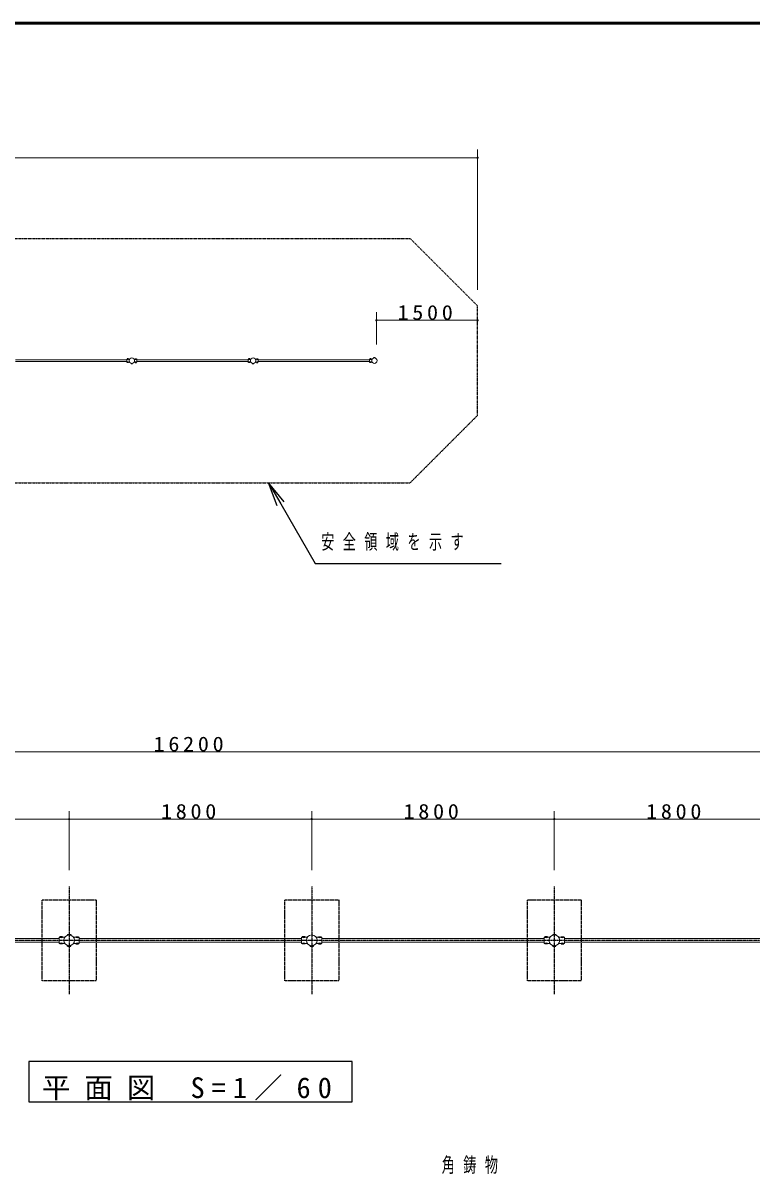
# Model space of a CAD drawing. Units: millimetres at full size, with parts at other scales. Extents: x -23589 to 138, y -1188 to 16020.
# Drawn here: x -14153 to -8744, y 7474 to 16020 of the extents above; entities that cross this region are included whole.
import ezdxf

# ---------------------------------------------------------------- set-up
doc = ezdxf.new("R2010")
doc.units = ezdxf.units.MM
for name, pattern in [('USER2', [6, 3, -1, 1, -1]), ('USER3', [8, 3, -1, 1, -1, 1, -1]), ('USER4', [8, 5, -3])]:
    doc.linetypes.add(name, pattern=pattern)
for name, color, linetype, lineweight in [('A3図枠', 7, 'Continuous', 25), ('線', 7, 'Continuous', 13), ('補助', 2, 'Continuous', 25)]:
    doc.layers.add(name, color=color, linetype=linetype, lineweight=lineweight)
doc.styles.add('ＭＳ ゴシック', font='')
doc.styles.get('ＭＳ ゴシック').set_extended_font_data('MS Gothic')

# ---------------------------------------------------------------- blocks, each defined once
blk = doc.blocks.new('dimension_origin')
at = {"color": 0, "linetype": 'Continuous', "lineweight": -2}
blk.add_circle((0, 0), 1.25, dxfattribs=at)

msp = doc.modelspace()

# ---------------------------------------------------------------- linework, layer by layer
at = {"layer": 'A3図枠', "lineweight": 50}
msp.add_line((0, 16020), (-23100, 16020), dxfattribs=at)
at = {"layer": '線', "color": 2, "linetype": 'USER3', "lineweight": 25}
for p, q in [((-19910.76, 14420), (-11280.51, 14420)), ((-11280.51, 14420), (-10780.51, 13920)), ((-10780.51, 13106), (-10780.51, 13920)), ((-10780.51, 13106), (-11280.51, 12606)), ((-19910.76, 12606), (-11280.51, 12606))]:
    msp.add_line(p, q, dxfattribs=at)
at = {"layer": '線'}
for p, q in [((-14208.135, 13520), (-13383.135, 13520)), ((-14208.135, 13506), (-13383.135, 13506)), ((-13380.635, 13524.5), (-13383.135, 13524.5)), ((-13383.135, 13501.5), (-13383.135, 13524.5)), ((-13361.998, 13524.5), (-13370.635, 13524.5)), ((-13329.271, 13524.5), (-13320.635, 13524.5)), ((-13310.635, 13524.5), (-13308.135, 13524.5)), ((-13308.135, 13501.5), (-13308.135, 13524.5)), ((-13308.135, 13520), (-12483.135, 13520)), ((-13308.135, 13506), (-12483.135, 13506)), ((-12480.635, 13524.5), (-12483.135, 13524.5)), ((-12483.135, 13501.5), (-12483.135, 13524.5)), ((-12461.998, 13524.5), (-12470.635, 13524.5)), ((-12429.271, 13524.5), (-12420.635, 13524.5)), ((-12410.635, 13524.5), (-12408.135, 13524.5)), ((-12408.135, 13501.5), (-12408.135, 13524.5)), ((-12408.135, 13520), (-11583.135, 13520)), ((-12408.135, 13506), (-11583.135, 13506)), ((-11580.635, 13524.5), (-11583.135, 13524.5)), ((-11583.135, 13501.5), (-11583.135, 13524.5)), ((-11561.998, 13524.5), (-11570.635, 13524.5)), ((-13380.635, 13501.5), (-13383.135, 13501.5)), ((-13361.998, 13501.5), (-13370.635, 13501.5)), ((-13329.271, 13501.5), (-13320.635, 13501.5)), ((-13310.635, 13501.5), (-13308.135, 13501.5)), ((-12480.635, 13501.5), (-12483.135, 13501.5)), ((-12461.998, 13501.5), (-12470.635, 13501.5)), ((-12429.271, 13501.5), (-12420.635, 13501.5)), ((-12410.635, 13501.5), (-12408.135, 13501.5)), ((-11580.635, 13501.5), (-11583.135, 13501.5)), ((-11561.998, 13501.5), (-11570.635, 13501.5)), ((-13880.76, 9231.905), (-13885.76, 9231.905)), ((-13885.76, 9185.905), (-13885.76, 9231.905)), ((-13843.486, 9231.905), (-13860.76, 9231.905)), ((-13778.033, 9231.905), (-13760.76, 9231.905)), ((-13740.76, 9231.905), (-13735.76, 9231.905)), ((-13735.76, 9185.905), (-13735.76, 9231.905)), ((-12080.76, 9231.905), (-12085.76, 9231.905)), ((-12085.76, 9185.905), (-12085.76, 9231.905)), ((-12043.486, 9231.905), (-12060.76, 9231.905)), ((-11978.033, 9231.905), (-11960.76, 9231.905)), ((-11940.76, 9231.905), (-11935.76, 9231.905)), ((-11935.76, 9185.905), (-11935.76, 9231.905)), ((-10280.76, 9231.905), (-10285.76, 9231.905)), ((-10285.76, 9185.905), (-10285.76, 9231.905)), ((-10243.486, 9231.905), (-10260.76, 9231.905)), ((-10178.033, 9231.905), (-10160.76, 9231.905)), ((-10140.76, 9231.905), (-10135.76, 9231.905)), ((-10135.76, 9185.905), (-10135.76, 9231.905)), ((-15535.76, 9222.905), (-13885.76, 9222.905)), ((-15535.76, 9194.905), (-13885.76, 9194.905)), ((-13880.76, 9185.905), (-13885.76, 9185.905)), ((-13843.486, 9185.905), (-13860.76, 9185.905)), ((-13778.033, 9185.905), (-13760.76, 9185.905)), ((-13740.76, 9185.905), (-13735.76, 9185.905)), ((-13735.76, 9222.905), (-12085.76, 9222.905)), ((-13735.76, 9194.905), (-12085.76, 9194.905)), ((-12080.76, 9185.905), (-12085.76, 9185.905)), ((-12043.486, 9185.905), (-12060.76, 9185.905)), ((-11978.033, 9185.905), (-11960.76, 9185.905)), ((-11940.76, 9185.905), (-11935.76, 9185.905)), ((-11935.76, 9222.905), (-10285.76, 9222.905)), ((-11935.76, 9194.905), (-10285.76, 9194.905)), ((-10280.76, 9185.905), (-10285.76, 9185.905)), ((-10243.486, 9185.905), (-10260.76, 9185.905)), ((-10178.033, 9185.905), (-10160.76, 9185.905)), ((-10140.76, 9185.905), (-10135.76, 9185.905)), ((-10135.76, 9222.905), (-8485.76, 9222.905)), ((-10135.76, 9194.905), (-8485.76, 9194.905))]:
    msp.add_line(p, q, dxfattribs=at)
at = {"layer": '線', "color": 2, "lineweight": 25}
for p, q in [((-13380.635, 13526), (-13380.635, 13524.5)), ((-13370.635, 13526), (-13380.635, 13526)), ((-13370.635, 13526), (-13370.635, 13524.5)), ((-13320.635, 13526), (-13320.635, 13524.5)), ((-13320.635, 13526), (-13310.635, 13526)), ((-13310.635, 13526), (-13310.635, 13524.5)), ((-12480.635, 13526), (-12480.635, 13524.5)), ((-12470.635, 13526), (-12480.635, 13526)), ((-12470.635, 13526), (-12470.635, 13524.5)), ((-12420.635, 13526), (-12420.635, 13524.5)), ((-12420.635, 13526), (-12410.635, 13526)), ((-12410.635, 13526), (-12410.635, 13524.5)), ((-11580.635, 13526), (-11580.635, 13524.5)), ((-11570.635, 13526), (-11580.635, 13526)), ((-11570.635, 13526), (-11570.635, 13524.5)), ((-11539.64, 13534.5), (-11551.63, 13534.5)), ((-11551.63, 13534.5), (-11551.63, 13532.08)), ((-11539.64, 13534.5), (-11539.64, 13532.08)), ((-13380.635, 13500), (-13380.635, 13501.5)), ((-13370.635, 13500), (-13380.635, 13500)), ((-13370.635, 13500), (-13370.635, 13501.5)), ((-13351.63, 13491.5), (-13351.63, 13493.92)), ((-13351.63, 13491.5), (-13339.64, 13491.5)), ((-13339.64, 13491.5), (-13339.64, 13493.92)), ((-13320.635, 13500), (-13320.635, 13501.5)), ((-13320.635, 13500), (-13310.635, 13500)), ((-13310.635, 13500), (-13310.635, 13501.5)), ((-12480.635, 13500), (-12480.635, 13501.5)), ((-12470.635, 13500), (-12480.635, 13500)), ((-12470.635, 13500), (-12470.635, 13501.5)), ((-12451.63, 13491.5), (-12451.63, 13493.92)), ((-12451.63, 13491.5), (-12439.64, 13491.5)), ((-12439.64, 13491.5), (-12439.64, 13493.92)), ((-12420.635, 13500), (-12420.635, 13501.5)), ((-12420.635, 13500), (-12410.635, 13500)), ((-12410.635, 13500), (-12410.635, 13501.5)), ((-11580.635, 13500), (-11580.635, 13501.5)), ((-11570.635, 13500), (-11580.635, 13500)), ((-11570.635, 13500), (-11570.635, 13501.5)), ((-13880.76, 9234.905), (-13880.76, 9231.905)), ((-13860.76, 9234.905), (-13880.76, 9234.905)), ((-13860.76, 9234.905), (-13860.76, 9231.905)), ((-13822.75, 9251.905), (-13798.77, 9251.905)), ((-13822.75, 9251.905), (-13822.75, 9247.066)), ((-13798.77, 9251.905), (-13798.77, 9247.066)), ((-13760.76, 9234.905), (-13760.76, 9231.905)), ((-13760.76, 9234.905), (-13740.76, 9234.905)), ((-13740.76, 9234.905), (-13740.76, 9231.905)), ((-12080.76, 9234.905), (-12080.76, 9231.905)), ((-12060.76, 9234.905), (-12080.76, 9234.905)), ((-12060.76, 9234.905), (-12060.76, 9231.905)), ((-11960.76, 9234.905), (-11960.76, 9231.905)), ((-11960.76, 9234.905), (-11940.76, 9234.905)), ((-11940.76, 9234.905), (-11940.76, 9231.905)), ((-10280.76, 9234.905), (-10280.76, 9231.905)), ((-10260.76, 9234.905), (-10280.76, 9234.905)), ((-10260.76, 9234.905), (-10260.76, 9231.905)), ((-10222.75, 9251.905), (-10198.77, 9251.905)), ((-10222.75, 9251.905), (-10222.75, 9247.066)), ((-10198.77, 9251.905), (-10198.77, 9247.066)), ((-10160.76, 9234.905), (-10160.76, 9231.905)), ((-10160.76, 9234.905), (-10140.76, 9234.905)), ((-10140.76, 9234.905), (-10140.76, 9231.905)), ((-13880.76, 9182.905), (-13880.76, 9185.905)), ((-13860.76, 9182.905), (-13880.76, 9182.905)), ((-13860.76, 9182.905), (-13860.76, 9185.905)), ((-13822.75, 9165.905), (-13822.75, 9170.744)), ((-13822.75, 9165.905), (-13798.77, 9165.905)), ((-13798.77, 9165.905), (-13798.77, 9170.744)), ((-13760.76, 9182.905), (-13760.76, 9185.905)), ((-13760.76, 9182.905), (-13740.76, 9182.905)), ((-13740.76, 9182.905), (-13740.76, 9185.905)), ((-12080.76, 9182.905), (-12080.76, 9185.905)), ((-12060.76, 9182.905), (-12080.76, 9182.905)), ((-12060.76, 9182.905), (-12060.76, 9185.905)), ((-12022.75, 9165.905), (-12022.75, 9170.744)), ((-12022.75, 9165.905), (-11998.77, 9165.905)), ((-11998.77, 9165.905), (-11998.77, 9170.744)), ((-11960.76, 9182.905), (-11960.76, 9185.905)), ((-11960.76, 9182.905), (-11940.76, 9182.905)), ((-11940.76, 9182.905), (-11940.76, 9185.905)), ((-10280.76, 9182.905), (-10280.76, 9185.905)), ((-10260.76, 9182.905), (-10280.76, 9182.905)), ((-10260.76, 9182.905), (-10260.76, 9185.905)), ((-10222.75, 9165.905), (-10222.75, 9170.744)), ((-10222.75, 9165.905), (-10198.77, 9165.905)), ((-10198.77, 9165.905), (-10198.77, 9170.744)), ((-10160.76, 9182.905), (-10160.76, 9185.905)), ((-10160.76, 9182.905), (-10140.76, 9182.905)), ((-10140.76, 9182.905), (-10140.76, 9185.905))]:
    msp.add_line(p, q, dxfattribs=at)
at = {"layer": '線', "color": 20, "linetype": 'USER2', "lineweight": 25}
for p, q in [((-13810.76, 9608.905), (-13810.76, 8808.905)), ((-12010.76, 9608.905), (-12010.76, 8808.905)), ((-10210.76, 9608.905), (-10210.76, 8808.905)), ((-21310.76, 9208.905), (-4510.76, 9208.905))]:
    msp.add_line(p, q, dxfattribs=at)
at = {"layer": '線', "color": 4, "linetype": 'USER4', "lineweight": 25}
for points in [[(-14010.76, 9508.905), (-13610.76, 9508.905), (-13610.76, 8908.905), (-14010.76, 8908.905)], [(-12210.76, 9508.905), (-11810.76, 9508.905), (-11810.76, 8908.905), (-12210.76, 8908.905)], [(-10410.76, 9508.905), (-10010.76, 9508.905), (-10010.76, 8908.905), (-10410.76, 8908.905)]]:
    msp.add_lwpolyline(points, close=True, dxfattribs=at)
at = {"layer": '線'}
for centre, radius in [((-13345.635, 13513), 20), ((-12445.635, 13513), 20), ((-11545.635, 13513), 20), ((-13810.76, 9208.905), 40), ((-12010.76, 9208.905), 40), ((-10210.76, 9208.905), 40)]:
    msp.add_circle(centre, radius, dxfattribs=at)
at = {"layer": '線', "color": 2, "lineweight": 25}
for centre, radius, start, end in [((-13375.635, 13532.748), 9.517, 240.65936, 299.34064), ((-13315.635, 13532.748), 9.517, 240.65936, 299.34064), ((-12475.635, 13532.748), 9.517, 240.65936, 299.34064), ((-12415.635, 13532.748), 9.517, 240.65936, 299.34064), ((-11575.635, 13532.748), 9.517, 240.65936, 299.34064), ((-13375.635, 13493.252), 9.517, 60.65936, 119.34064), ((-13315.635, 13493.252), 9.517, 60.65936, 119.34064), ((-12475.635, 13493.252), 9.517, 60.65936, 119.34064), ((-12415.635, 13493.252), 9.517, 60.65936, 119.34064), ((-11575.635, 13493.252), 9.517, 60.65936, 119.34064), ((-13870.76, 9248.402), 19.034, 240.65936, 299.34064), ((-13750.76, 9248.402), 19.034, 240.65936, 299.34064), ((-12070.76, 9248.402), 19.034, 240.65936, 299.34064), ((-11950.76, 9248.402), 19.034, 240.65936, 299.34064), ((-10270.76, 9248.402), 19.034, 240.65936, 299.34064), ((-10150.76, 9248.402), 19.034, 240.65936, 299.34064), ((-13870.76, 9169.408), 19.034, 60.65936, 119.34064), ((-13750.76, 9169.408), 19.034, 60.65936, 119.34064), ((-12070.76, 9169.408), 19.034, 60.65936, 119.34064), ((-11950.76, 9169.408), 19.034, 60.65936, 119.34064), ((-10270.76, 9169.408), 19.034, 60.65936, 119.34064), ((-10150.76, 9169.408), 19.034, 60.65936, 119.34064)]:
    msp.add_arc(centre, radius, start, end, dxfattribs=at)
at = {"layer": '補助', "lineweight": 13}
for p, q in [((-10780.51, 14040), (-10780.51, 15080)), ((-20410.76, 15020), (-10780.51, 15020)), ((-11530.51, 13633), (-11530.51, 13873)), ((-11530.51, 13813), (-10780.51, 13813)), ((-21010.76, 10608.905), (-4810.76, 10608.905)), ((-15610.76, 10108.905), (-13810.76, 10108.905)), ((-13810.76, 9728.905), (-13810.76, 10168.905)), ((-13810.76, 9728.905), (-13810.76, 10168.905)), ((-13810.76, 10108.905), (-12010.76, 10108.905)), ((-12010.76, 9728.905), (-12010.76, 10168.905)), ((-12010.76, 9728.905), (-12010.76, 10168.905)), ((-12010.76, 10108.905), (-10210.76, 10108.905)), ((-10210.76, 9728.905), (-10210.76, 10168.905)), ((-10210.76, 9728.905), (-10210.76, 10168.905)), ((-10210.76, 10108.905), (-8410.76, 10108.905))]:
    msp.add_line(p, q, dxfattribs=at)
at = {"layer": '補助'}
for p, q in [((-12266.49, 12435.115), (-12330.51, 12606)), ((-12214.529, 12465.115), (-12330.51, 12606)), ((-12330.51, 12606), (-12240.51, 12450.115)), ((-12240.51, 12450.115), (-11984.099, 12006)), ((-11984.099, 12006), (-11924.099, 12006)), ((-11924.099, 12006), (-10605.665, 12006))]:
    msp.add_line(p, q, dxfattribs=at)
msp.add_lwpolyline([(-14110.76, 8309.393), (-14110.76, 8009.393), (-11710.76, 8009.393), (-11710.76, 8309.393)], close=True, dxfattribs=at)

# ---------------------------------------------------------------- block references
at = {"layer": '補助', "lineweight": 13, "xscale": 4, "yscale": 4, "rotation": 180}
for p in [(-10780.51, 15020), (-10780.51, 13813), (-13810.76, 10108.905), (-12010.76, 10108.905), (-10210.76, 10108.905)]:
    msp.add_blockref('dimension_origin', p, dxfattribs=at)
at = {"layer": '補助', "lineweight": 13, "xscale": 4, "yscale": 4}
for p in [(-11530.51, 13813), (-13810.76, 10108.905), (-12010.76, 10108.905), (-10210.76, 10108.905)]:
    msp.add_blockref('dimension_origin', p, dxfattribs=at)

# ---------------------------------------------------------------- texts
at = {"layer": '補助', "style": 'ＭＳ ゴシック'}
for s, insert, char_height, attachment_point in [('\\T1.33;\\W1.1;1500', (-11155.51, 13814), 110, 8), ('\\T1.64;\\W0.65;安全領域を示す', (-11940.599, 12223.5), 110, 1), ('\\T1.33;\\W1.1;16200', (-12910.76, 10609.905), 110, 8), ('\\T1.33;\\W1.1;1800', (-12910.76, 10109.905), 110, 8), ('\\T1.33;\\W1.1;1800', (-11110.76, 10109.905), 110, 8), ('\\T1.33;\\W1.1;1800', (-9310.76, 10109.905), 110, 8), ('\\T1.5;平面図\\~S=1／60', (-12910.76, 8019.393), 154, 8), ('\\T1.64;\\W0.65;角鋳物', (-11046.255, 7596.693), 110, 1)]:
    msp.add_mtext(s, dxfattribs=dict(at, insert=insert, char_height=char_height, attachment_point=attachment_point))

doc.saveas('drawing.dxf')
